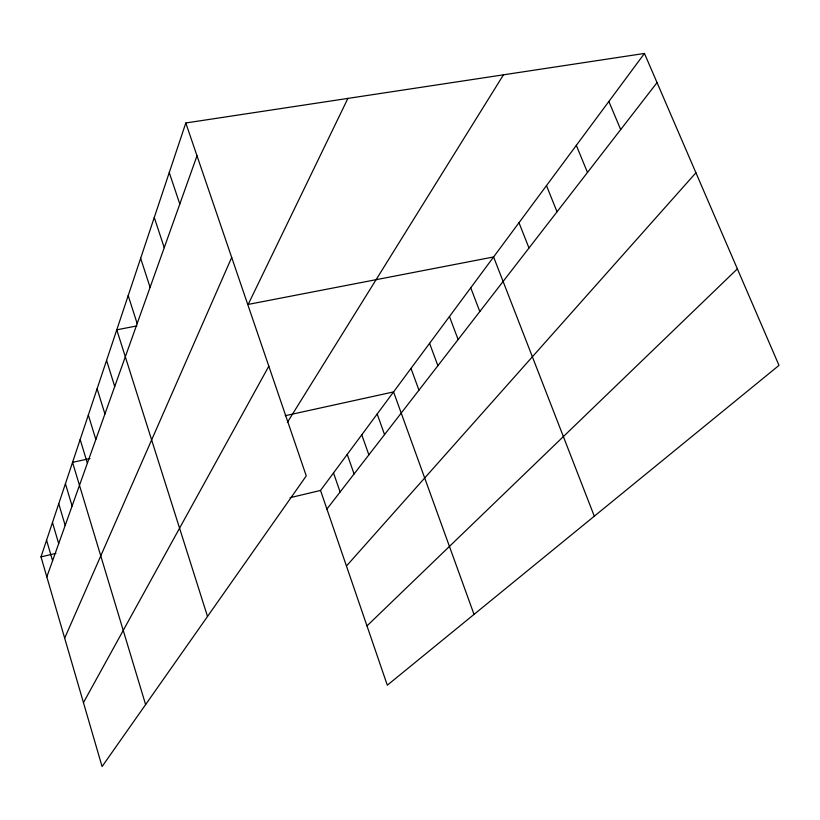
<?xml version="1.0" encoding="UTF-8"?>
<svg xmlns="http://www.w3.org/2000/svg" width="820" height="820" viewBox="0 0 820 820"><rect width="100%" height="100%" fill="white"/><g stroke="black" fill="none" stroke-linecap="round" stroke-linejoin="round"><path stroke-width="1.23" d="M185.802 122.979L306.26 475.907L102.08 766.556L41 556.903L185.802 122.979L644.458 53.443L779 365.392L387.317 685.202L320.528 490.442L644.458 53.443M46.822 576.89L197.005 155.8M64.677 638.155L231.691 257.439M347.895 98.41L248.183 304.415L493.599 256.967L594.295 516.2M83.456 702.627L268.816 366.202M287.348 422.423L503.47 74.825M326.913 509.056L657.035 82.625M346.45 566.025L695.924 172.764M366.981 625.906L737.364 268.858M41 556.903L55.924 553.356M290.075 497.689L320.528 490.442M90.015 458.523L72.549 462.357L145.611 704.595M285.186 415.699L393.559 391.919L474.021 614.395M136.899 325.919L116.778 329.814L207.511 616.466M608.86 101.465L620.689 129.57M576.327 145.355L587.479 172.466M546.479 185.627L557.026 211.806M518.988 222.712L528.992 248.019M470.741 287.81L479.813 311.549M449.452 316.52L458.124 339.562M429.577 343.324L437.89 365.699M410.994 368.405L418.958 390.156M377.19 414.008L384.549 434.6M361.774 434.805L368.867 454.864M347.239 454.413L354.076 473.96M333.514 472.925L340.115 491.99M169.258 172.559L179.805 204.016M154.273 217.454L164.236 247.66M140.65 258.29L150.091 287.338M128.197 295.589L137.165 323.572M106.569 360.421L114.728 386.486M97.119 388.741L104.929 413.967M88.335 415.043L95.837 439.469M80.175 439.52L87.371 463.197M65.426 483.718L72.099 506.022M58.743 503.736L65.18 525.415M52.47 522.535L58.691 543.619M46.566 540.226L52.582 560.747"/></g></svg>
